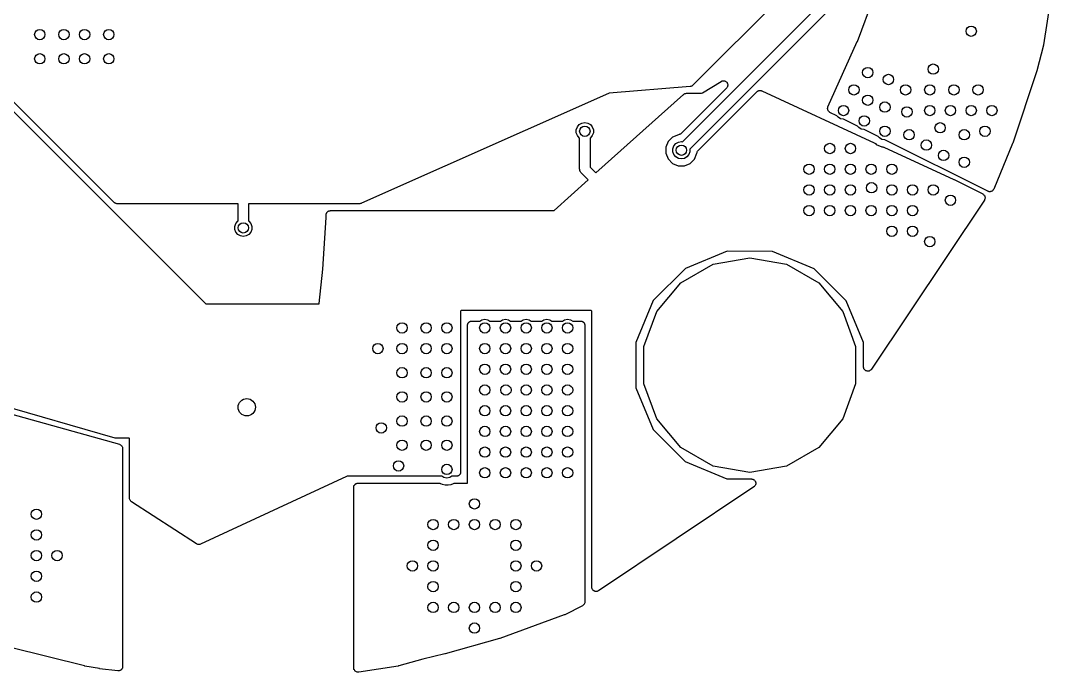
# Model space of a CAD drawing. Extents: x 76 to 124, y -113.7 to -66.
# Drawn here: x 93.65 to 123.87, y -113.68 to -94.8 of the extents above; entities that cross this region are included whole.
import ezdxf

# ---------------------------------------------------------------- set-up
doc = ezdxf.new("R2010")
doc.units = 0
doc.header["$MEASUREMENT"] = 0
doc.layers.add('BLACK', color=7, linetype='CONTINUOUS')

msp = doc.modelspace()

# ---------------------------------------------------------------- linework, layer by layer
at = {"layer": 'Black'}
for p, q in [((117.901, -95.3981), (119.67, -90.6811)), ((123.866, -91.7287), (123.301, -95.4933)), ((117.239, -92.5606), (113.132, -96.6676)), ((112.833, -98.3049), (117.475, -93.6629)), ((117.731, -93.8311), (113.047, -98.515)), ((117.049, -97.2906), (117.899, -95.4018)), ((117.899, -95.4018), (117.901, -95.3981)), ((123.298, -95.5066), (123.104, -96.2441)), ((123.299, -95.4998), (123.298, -95.5066)), ((123.301, -95.4933), (123.299, -95.4998)), ((123.102, -96.2517), (122.404, -98.3487)), ((123.103, -96.2477), (123.102, -96.2517)), ((123.104, -96.2441), (123.103, -96.2477)), ((113.114, -96.6803), (113.097, -96.6925)), ((113.132, -96.668), (113.114, -96.6803)), ((113.132, -96.6676), (113.132, -96.6678)), ((113.132, -96.6678), (113.132, -96.668)), ((113.415, -96.8907), (113.953, -96.5543)), ((113.953, -96.5543), (113.96, -96.5514)), ((113.96, -96.5514), (113.967, -96.547)), ((113.967, -96.547), (113.98, -96.5434)), ((113.98, -96.5434), (113.993, -96.538)), ((113.993, -96.538), (114.001, -96.5378)), ((114.001, -96.5378), (114.008, -96.5358)), ((114.008, -96.5358), (114.023, -96.537)), ((114.023, -96.537), (114.037, -96.5365)), ((114.037, -96.5365), (114.044, -96.5389)), ((114.044, -96.5389), (114.052, -96.5396)), ((114.052, -96.5396), (114.065, -96.5456)), ((114.065, -96.5456), (114.078, -96.5499)), ((114.078, -96.5499), (114.084, -96.5547)), ((114.084, -96.5547), (114.091, -96.5579)), ((114.091, -96.5579), (114.101, -96.5679)), ((114.101, -96.5679), (114.112, -96.5767)), ((114.112, -96.5767), (114.116, -96.5832)), ((114.116, -96.5832), (114.122, -96.5886)), ((114.122, -96.5886), (114.128, -96.6015)), ((114.128, -96.6015), (114.135, -96.6135)), ((114.135, -96.6135), (114.137, -96.621)), ((114.137, -96.621), (114.14, -96.628)), ((114.14, -96.6849), (114.138, -96.6989)), ((114.14, -96.628), (114.141, -96.6421)), ((114.144, -96.6712), (114.14, -96.6849)), ((114.141, -96.6421), (114.144, -96.6559)), ((114.144, -96.6559), (114.143, -96.6636)), ((114.143, -96.6636), (114.144, -96.6712)), ((110.69, -96.9043), (103.524, -100.089)), ((110.32, -99.2082), (112.864, -96.9318)), ((110.71, -96.8991), (110.69, -96.9043)), ((113.054, -96.7038), (110.71, -96.8991)), ((114.108, -96.7487), (112.792, -98.0643)), ((112.864, -96.9318), (112.866, -96.9308)), ((112.866, -96.9308), (112.867, -96.9292)), ((112.867, -96.9292), (112.885, -96.9194)), ((112.885, -96.9194), (112.901, -96.909)), ((112.901, -96.909), (112.903, -96.9085)), ((112.903, -96.9085), (112.905, -96.9075)), ((112.905, -96.9075), (112.924, -96.9041)), ((112.924, -96.9041), (112.944, -96.9001)), ((112.944, -96.9001), (112.946, -96.9003)), ((112.946, -96.9003), (112.948, -96.9)), ((112.948, -96.9), (113.382, -96.9)), ((113.055, -96.7037), (113.054, -96.7038)), ((113.076, -96.6982), (113.055, -96.7038)), ((113.055, -96.7038), (113.055, -96.7037)), ((113.096, -96.6927), (113.076, -96.6982)), ((113.097, -96.6926), (113.096, -96.6927)), ((113.097, -96.6925), (113.097, -96.6926)), ((113.286, -98.558), (114.989, -96.8543)), ((113.382, -96.9), (113.415, -96.8907)), ((114.112, -96.7424), (114.108, -96.7487)), ((114.118, -96.7373), (114.112, -96.7424)), ((114.125, -96.7247), (114.118, -96.7373)), ((114.133, -96.7131), (114.125, -96.7247)), ((114.135, -96.7057), (114.133, -96.7131)), ((114.138, -96.6989), (114.135, -96.7057)), ((114.989, -96.8543), (114.998, -96.8482)), ((114.998, -96.8482), (115.006, -96.8406)), ((115.006, -96.8406), (115.016, -96.8358)), ((115.016, -96.8358), (115.025, -96.8294)), ((115.025, -96.8294), (115.035, -96.8267)), ((115.035, -96.8267), (115.045, -96.8221)), ((115.045, -96.8221), (115.056, -96.8211)), ((115.056, -96.8211), (115.067, -96.8182)), ((115.067, -96.8182), (115.077, -96.8191)), ((115.077, -96.8191), (115.088, -96.8182)), ((115.088, -96.8182), (115.099, -96.821)), ((115.099, -96.821), (115.11, -96.822)), ((115.11, -96.822), (115.12, -96.8265)), ((115.12, -96.8265), (115.13, -96.8292)), ((115.13, -96.8292), (118.386, -98.332)), ((93.2, -97.1893), (99.0107, -103)), ((96.3555, -100.063), (93.3417, -97.0496)), ((117.047, -97.2987), (117.049, -97.2906)), ((117.038, -97.3494), (117.039, -97.341)), ((117.042, -97.3624), (117.038, -97.3494)), ((117.039, -97.3326), (117.042, -97.3196)), ((117.039, -97.341), (117.039, -97.3326)), ((117.042, -97.3196), (117.043, -97.3062)), ((117.043, -97.3758), (117.042, -97.3624)), ((117.043, -97.3062), (117.047, -97.2987)), ((117.047, -97.3834), (117.043, -97.3758)), ((117.049, -97.3916), (117.047, -97.3834)), ((117.056, -97.4028), (117.049, -97.3916)), ((117.062, -97.4149), (117.056, -97.4028)), ((117.068, -97.4208), (117.062, -97.4149)), ((117.072, -97.4278), (117.068, -97.4208)), ((117.083, -97.4358), (117.072, -97.4278)), ((117.093, -97.4452), (117.083, -97.4358)), ((117.101, -97.4487), (117.093, -97.4452)), ((117.107, -97.4537), (117.101, -97.4487)), ((117.306, -97.5528), (117.107, -97.4537)), ((117.339, -97.5922), (117.306, -97.5528)), ((117.414, -97.6358), (117.339, -97.5922)), ((109.753, -97.9564), (109.783, -97.8745)), ((109.783, -97.8745), (109.839, -97.8078)), ((109.839, -97.8078), (109.914, -97.7642)), ((109.914, -97.7642), (110, -97.749)), ((110, -97.749), (110.086, -97.7642)), ((110.086, -97.7642), (110.161, -97.8078)), ((110.161, -97.8078), (110.217, -97.8745)), ((110.217, -97.8745), (110.247, -97.9564)), ((117.5, -97.651), (117.414, -97.6358)), ((117.501, -97.6507), (117.5, -97.651)), ((117.906, -97.8528), (117.501, -97.6507)), ((117.939, -97.8922), (117.906, -97.8528)), ((118.014, -97.9358), (117.939, -97.8922)), ((109.753, -98.0436), (109.753, -97.9564)), ((109.783, -98.1255), (109.753, -98.0436)), ((109.839, -98.1922), (109.783, -98.1255)), ((109.85, -98.1988), (109.839, -98.1922)), ((109.85, -99.1), (109.85, -98.1988)), ((110.161, -98.1922), (110.15, -98.1988)), ((110.15, -98.1988), (110.15, -99.0379)), ((110.217, -98.1255), (110.161, -98.1922)), ((110.247, -98.0436), (110.217, -98.1255)), ((110.247, -97.9564), (110.247, -98.0436)), ((112.546, -98.1691), (112.42, -98.2953)), ((112.713, -98.1003), (112.546, -98.1691)), ((112.715, -98.1004), (112.713, -98.1003)), ((112.73, -98.0962), (112.715, -98.1004)), ((112.746, -98.0934), (112.73, -98.0962)), ((112.751, -98.0906), (112.746, -98.0934)), ((112.757, -98.0892), (112.751, -98.0906)), ((112.77, -98.0799), (112.757, -98.0892)), ((112.784, -98.0717), (112.77, -98.0799)), ((112.788, -98.0675), (112.784, -98.0717)), ((112.792, -98.0643), (112.788, -98.0675)), ((118.1, -97.951), (118.014, -97.9358)), ((118.101, -97.9507), (118.1, -97.951)), ((118.506, -98.1528), (118.101, -97.9507)), ((118.539, -98.1922), (118.506, -98.1528)), ((118.614, -98.2358), (118.539, -98.1922)), ((112.42, -98.2953), (112.351, -98.4603)), ((112.351, -98.4603), (112.351, -98.6389)), ((112.553, -98.5064), (112.583, -98.4245)), ((112.583, -98.4245), (112.639, -98.3578)), ((112.639, -98.3578), (112.714, -98.3142)), ((112.714, -98.3142), (112.8, -98.299)), ((112.8, -98.299), (112.833, -98.3049)), ((118.386, -98.332), (118.386, -98.3322)), ((118.386, -98.3322), (118.387, -98.3323)), ((118.387, -98.3323), (118.404, -98.3445)), ((118.404, -98.3445), (118.422, -98.3568)), ((118.422, -98.3568), (118.422, -98.3571)), ((118.422, -98.3571), (118.422, -98.3572)), ((118.422, -98.3572), (118.445, -98.3804)), ((118.445, -98.3804), (118.61, -98.4489)), ((118.61, -98.4489), (118.612, -98.4489)), ((118.612, -98.4489), (118.617, -98.4498)), ((118.7, -98.251), (118.614, -98.2358)), ((118.617, -98.4498), (118.622, -98.4494)), ((118.622, -98.4494), (118.638, -98.4536)), ((118.638, -98.4536), (118.655, -98.4565)), ((118.655, -98.4565), (118.659, -98.4591)), ((118.659, -98.4591), (118.664, -98.4604)), ((118.664, -98.4604), (120.698, -99.3992)), ((118.701, -98.2507), (118.7, -98.251)), ((121.68, -99.7401), (118.701, -98.2507)), ((122.401, -98.3573), (121.852, -99.6764)), ((122.402, -98.3527), (122.401, -98.3573)), ((122.404, -98.3487), (122.402, -98.3527)), ((112.351, -98.6389), (112.419, -98.804)), ((112.419, -98.804), (112.545, -98.9304)), ((112.553, -98.5936), (112.553, -98.5064)), ((112.583, -98.6755), (112.553, -98.5936)), ((112.639, -98.7422), (112.583, -98.6755)), ((112.714, -98.7858), (112.639, -98.7422)), ((112.8, -98.801), (112.714, -98.7858)), ((112.886, -98.7858), (112.8, -98.801)), ((112.961, -98.7422), (112.886, -98.7858)), ((113.017, -98.6755), (112.961, -98.7422)), ((113.047, -98.5936), (113.017, -98.6755)), ((113.047, -98.515), (113.047, -98.5936)), ((113.054, -98.9309), (113.18, -98.8047)), ((113.18, -98.8047), (113.25, -98.638)), ((113.249, -98.6355), (113.254, -98.6197)), ((113.25, -98.638), (113.249, -98.6355)), ((113.254, -98.6197), (113.256, -98.6036)), ((113.256, -98.6036), (113.259, -98.5989)), ((113.259, -98.5989), (113.261, -98.5936)), ((113.261, -98.5936), (113.27, -98.5802)), ((113.27, -98.5802), (113.278, -98.566)), ((113.278, -98.566), (113.282, -98.5625)), ((113.282, -98.5625), (113.286, -98.558)), ((109.851, -99.1065), (109.85, -99.1)), ((109.851, -99.1131), (109.851, -99.1065)), ((110.15, -99.0379), (110.32, -99.2082)), ((112.545, -98.9304), (112.71, -98.9989)), ((112.71, -98.9989), (112.889, -98.9991)), ((112.889, -98.9991), (113.054, -98.9309)), ((109.108, -100.293), (110.096, -99.4085)), ((109.856, -99.132), (109.851, -99.1131)), ((109.859, -99.1513), (109.856, -99.132)), ((109.862, -99.157), (109.859, -99.1513)), ((109.864, -99.1634), (109.862, -99.157)), ((109.875, -99.1794), (109.864, -99.1634)), ((109.885, -99.1964), (109.875, -99.1794)), ((109.89, -99.2007), (109.885, -99.1964)), ((109.894, -99.2061), (109.89, -99.2007)), ((110.096, -99.4085), (109.894, -99.2061)), ((120.698, -99.3992), (120.7, -99.4003)), ((120.7, -99.4003), (120.702, -99.4009)), ((120.702, -99.4009), (121.535, -99.8173)), ((121.832, -99.7073), (121.828, -99.7129)), ((121.837, -99.7028), (121.832, -99.7073)), ((121.843, -99.6892), (121.837, -99.7028)), ((121.852, -99.6764), (121.843, -99.6892)), ((121.583, -99.9986), (118.308, -104.9)), ((121.535, -99.8173), (121.55, -99.8285)), ((121.55, -99.8285), (121.565, -99.8388)), ((121.565, -99.8388), (121.567, -99.8413)), ((121.567, -99.8413), (121.57, -99.8432)), ((121.57, -99.8432), (121.58, -99.8588)), ((121.58, -99.8588), (121.591, -99.8738)), ((121.59, -99.9815), (121.583, -99.9986)), ((121.599, -99.9648), (121.59, -99.9815)), ((121.591, -99.8738), (121.592, -99.8768)), ((121.592, -99.8768), (121.593, -99.8794)), ((121.593, -99.8794), (121.598, -99.8976)), ((121.598, -99.8976), (121.603, -99.9155)), ((121.6, -99.9588), (121.599, -99.9617)), ((121.599, -99.9617), (121.599, -99.9648)), ((121.601, -99.9402), (121.6, -99.9588)), ((121.604, -99.9216), (121.601, -99.9402)), ((121.603, -99.9155), (121.603, -99.9186)), ((121.603, -99.9186), (121.604, -99.9216)), ((121.695, -99.7444), (121.68, -99.7401)), ((121.709, -99.7503), (121.695, -99.7444)), ((121.715, -99.7506), (121.709, -99.7503)), ((121.722, -99.7525), (121.715, -99.7506)), ((121.737, -99.7516), (121.722, -99.7525)), ((121.752, -99.7523), (121.737, -99.7516)), ((121.759, -99.7503), (121.752, -99.7523)), ((121.765, -99.7499), (121.759, -99.7503)), ((121.779, -99.7438), (121.765, -99.7499)), ((121.794, -99.7393), (121.779, -99.7438)), ((121.799, -99.7353), (121.794, -99.7393)), ((121.805, -99.7326), (121.799, -99.7353)), ((121.816, -99.7222), (121.805, -99.7326)), ((121.828, -99.7129), (121.816, -99.7222)), ((96.36, -100.067), (96.3555, -100.063)), ((96.3635, -100.071), (96.36, -100.067)), ((96.3777, -100.079), (96.3635, -100.071)), ((96.391, -100.088), (96.3777, -100.079)), ((96.3964, -100.09), (96.391, -100.088)), ((96.4011, -100.092), (96.3964, -100.09)), ((96.4172, -100.095), (96.4011, -100.092)), ((96.433, -100.1), (96.4172, -100.095)), ((96.4384, -100.099), (96.433, -100.1)), ((96.4439, -100.1), (96.4384, -100.099)), ((99.95, -100.1), (96.4439, -100.1)), ((99.95, -100.601), (99.95, -100.1)), ((103.473, -100.1), (100.25, -100.1)), ((100.25, -100.1), (100.25, -100.601)), ((102.563, -100.317), (102.573, -100.313)), ((102.573, -100.313), (102.582, -100.308)), ((102.582, -100.308), (102.593, -100.306)), ((102.593, -100.306), (102.603, -100.302)), ((102.603, -100.302), (102.614, -100.302)), ((102.614, -100.302), (102.625, -100.3)), ((102.625, -100.3), (109.087, -100.3)), ((103.478, -100.099), (103.473, -100.1)), ((103.482, -100.1), (103.478, -100.099)), ((103.499, -100.095), (103.482, -100.1)), ((103.516, -100.092), (103.499, -100.095)), ((103.52, -100.09), (103.516, -100.092)), ((103.524, -100.089), (103.52, -100.09)), ((109.087, -100.3), (109.101, -100.297)), ((109.101, -100.297), (109.108, -100.293)), ((99.8827, -100.675), (99.9387, -100.608)), ((99.9387, -100.608), (99.95, -100.601)), ((100.25, -100.601), (100.261, -100.608)), ((100.261, -100.608), (100.317, -100.675)), ((102.4, -101.999), (102.5, -100.502)), ((102.5, -100.425), (102.502, -100.414)), ((102.5, -100.498), (102.5, -100.425)), ((102.5, -100.502), (102.5, -100.498)), ((102.502, -100.403), (102.506, -100.393)), ((102.502, -100.414), (102.502, -100.403)), ((102.506, -100.393), (102.508, -100.382)), ((102.508, -100.382), (102.513, -100.373)), ((102.513, -100.373), (102.517, -100.363)), ((102.517, -100.363), (102.524, -100.354)), ((102.524, -100.354), (102.529, -100.345)), ((102.529, -100.345), (102.538, -100.338)), ((102.538, -100.338), (102.545, -100.329)), ((102.545, -100.329), (102.554, -100.324)), ((102.554, -100.324), (102.563, -100.317)), ((99.8529, -100.756), (99.8827, -100.675)), ((99.8529, -100.844), (99.8529, -100.756)), ((99.8827, -100.925), (99.8529, -100.844)), ((100.317, -100.675), (100.347, -100.756)), ((100.347, -100.844), (100.317, -100.925)), ((100.347, -100.756), (100.347, -100.844)), ((99.9387, -100.992), (99.8827, -100.925)), ((100.014, -101.036), (99.9387, -100.992)), ((100.1, -101.051), (100.014, -101.036)), ((100.186, -101.036), (100.1, -101.051)), ((100.261, -100.992), (100.186, -101.036)), ((100.317, -100.925), (100.261, -100.992)), ((114.127, -101.48), (112.914, -101.982)), ((115.439, -101.482), (114.127, -101.48)), ((116.651, -101.985), (115.439, -101.482)), ((113.716, -101.856), (114.78, -101.668)), ((114.78, -101.668), (115.844, -101.856)), ((102.301, -102.992), (102.4, -102.001)), ((102.4, -102.001), (102.4, -101.999)), ((112.914, -101.982), (111.985, -102.909)), ((112.78, -102.396), (113.716, -101.856)), ((115.844, -101.856), (116.78, -102.396)), ((117.578, -102.914), (116.651, -101.985)), ((112.085, -103.224), (112.78, -102.396)), ((116.78, -102.396), (117.475, -103.224)), ((99.0107, -103), (102.287, -103)), ((102.287, -103), (102.298, -102.998)), ((102.298, -102.998), (102.3, -102.996)), ((102.3, -102.996), (102.301, -102.992)), ((111.985, -102.909), (111.482, -104.121)), ((118.08, -104.127), (117.578, -102.914)), ((106.402, -103.202), (106.4, -103.212)), ((106.4, -103.212), (106.4, -107.875)), ((106.413, -103.2), (106.402, -103.202)), ((110.188, -103.2), (106.413, -103.2)), ((110.198, -103.202), (110.188, -103.2)), ((110.2, -103.213), (110.198, -103.202)), ((110.2, -111.214), (110.2, -103.213)), ((111.715, -104.24), (112.085, -103.224)), ((117.475, -103.224), (117.845, -104.24)), ((106.6, -103.625), (106.602, -103.614)), ((106.6, -108.195), (106.6, -103.625)), ((106.602, -103.603), (106.606, -103.593)), ((106.602, -103.614), (106.602, -103.603)), ((106.606, -103.593), (106.608, -103.582)), ((106.608, -103.582), (106.613, -103.573)), ((106.613, -103.573), (106.617, -103.563)), ((106.617, -103.563), (106.624, -103.554)), ((106.624, -103.554), (106.629, -103.545)), ((106.629, -103.545), (106.638, -103.538)), ((106.638, -103.538), (106.645, -103.529)), ((106.645, -103.529), (106.654, -103.524)), ((106.654, -103.524), (106.663, -103.517)), ((106.663, -103.517), (106.673, -103.513)), ((106.673, -103.513), (106.682, -103.508)), ((106.682, -103.508), (106.693, -103.506)), ((106.693, -103.506), (106.703, -103.502)), ((106.703, -103.502), (106.714, -103.502)), ((106.714, -103.502), (106.725, -103.5)), ((106.725, -103.5), (106.952, -103.5)), ((106.952, -103.5), (107.014, -103.464)), ((107.014, -103.464), (107.1, -103.449)), ((107.1, -103.449), (107.186, -103.464)), ((107.186, -103.464), (107.248, -103.5)), ((107.248, -103.5), (107.552, -103.5)), ((107.552, -103.5), (107.614, -103.464)), ((107.614, -103.464), (107.7, -103.449)), ((107.7, -103.449), (107.786, -103.464)), ((107.786, -103.464), (107.848, -103.5)), ((107.848, -103.5), (108.152, -103.5)), ((108.152, -103.5), (108.214, -103.464)), ((108.214, -103.464), (108.3, -103.449)), ((108.3, -103.449), (108.386, -103.464)), ((108.386, -103.464), (108.448, -103.5)), ((108.448, -103.5), (108.752, -103.5)), ((108.752, -103.5), (108.814, -103.464)), ((108.814, -103.464), (108.9, -103.449)), ((108.9, -103.449), (108.986, -103.464)), ((108.986, -103.464), (109.048, -103.5)), ((109.048, -103.5), (109.352, -103.5)), ((109.352, -103.5), (109.414, -103.464)), ((109.414, -103.464), (109.5, -103.449)), ((109.5, -103.449), (109.586, -103.464)), ((109.586, -103.464), (109.648, -103.5)), ((109.648, -103.5), (109.875, -103.5)), ((109.875, -103.5), (109.886, -103.502)), ((109.886, -103.502), (109.897, -103.502)), ((109.897, -103.502), (109.907, -103.506)), ((109.907, -103.506), (109.918, -103.508)), ((109.918, -103.508), (109.927, -103.513)), ((109.927, -103.513), (109.938, -103.517)), ((109.938, -103.517), (109.946, -103.524)), ((109.946, -103.524), (109.955, -103.529)), ((109.955, -103.529), (109.962, -103.538)), ((109.962, -103.538), (109.971, -103.545)), ((109.971, -103.545), (109.976, -103.554)), ((109.976, -103.554), (109.983, -103.563)), ((109.983, -103.563), (109.987, -103.573)), ((109.987, -103.573), (109.992, -103.582)), ((109.992, -103.582), (109.994, -103.593)), ((109.994, -103.593), (109.998, -103.603)), ((109.998, -103.603), (109.998, -103.614)), ((109.998, -103.614), (110, -103.625)), ((110, -103.625), (110, -111.641)), ((111.482, -104.121), (111.48, -105.433)), ((111.715, -105.32), (111.715, -104.24)), ((117.845, -104.24), (117.845, -105.32)), ((118.079, -104.83), (118.08, -104.127)), ((118.08, -104.837), (118.079, -104.83)), ((118.08, -104.844), (118.08, -104.837)), ((118.084, -104.858), (118.08, -104.844)), ((96.3831, -106.895), (89.812, -105.003)), ((118.086, -104.873), (118.084, -104.858)), ((118.09, -104.879), (118.086, -104.873)), ((118.092, -104.885), (118.09, -104.879)), ((118.101, -104.898), (118.092, -104.885)), ((118.108, -104.91), (118.101, -104.898)), ((118.113, -104.915), (118.108, -104.91)), ((118.118, -104.92), (118.113, -104.915)), ((118.13, -104.929), (118.118, -104.92)), ((118.141, -104.938), (118.13, -104.929)), ((118.148, -104.941), (118.141, -104.938)), ((118.154, -104.945), (118.148, -104.941)), ((118.168, -104.948), (118.154, -104.945)), ((118.182, -104.953), (118.168, -104.948)), ((118.189, -104.953), (118.182, -104.953)), ((118.196, -104.955), (118.189, -104.953)), ((118.211, -104.953), (118.196, -104.955)), ((118.226, -104.953), (118.211, -104.953)), ((118.232, -104.951), (118.226, -104.953)), ((118.239, -104.95), (118.232, -104.951)), ((118.252, -104.944), (118.239, -104.95)), ((118.266, -104.938), (118.252, -104.944)), ((118.272, -104.934), (118.266, -104.938)), ((118.278, -104.931), (118.272, -104.934)), ((118.288, -104.92), (118.278, -104.931)), ((118.3, -104.911), (118.288, -104.92)), ((118.303, -104.905), (118.3, -104.911)), ((118.308, -104.9), (118.303, -104.905)), ((89.8704, -105.22), (96.5086, -107.074)), ((111.48, -105.433), (111.982, -106.646)), ((112.085, -106.336), (111.715, -105.32)), ((117.845, -105.32), (117.475, -106.336)), ((112.78, -107.164), (112.085, -106.336)), ((117.475, -106.336), (116.78, -107.164)), ((111.982, -106.646), (112.909, -107.575)), ((96.4004, -106.897), (96.3831, -106.895)), ((96.4176, -106.9), (96.4004, -106.897)), ((96.7883, -106.9), (96.4176, -106.9)), ((96.7978, -106.902), (96.7883, -106.9)), ((96.8, -106.913), (96.7978, -106.902)), ((96.8, -108.632), (96.8, -106.913)), ((96.5086, -107.074), (96.5228, -107.081)), ((96.5228, -107.081), (96.5375, -107.087)), ((96.5375, -107.087), (96.5422, -107.091)), ((96.5422, -107.091), (96.5478, -107.093)), ((96.5478, -107.093), (96.5588, -107.104)), ((96.5588, -107.104), (96.5708, -107.115)), ((96.5708, -107.115), (96.5738, -107.12)), ((96.5738, -107.12), (96.5782, -107.124)), ((96.5782, -107.124), (96.5846, -107.139)), ((96.5846, -107.139), (96.5925, -107.152)), ((96.5925, -107.152), (96.5935, -107.158)), ((96.5935, -107.158), (96.5961, -107.164)), ((96.5961, -107.164), (96.5973, -107.179)), ((96.5973, -107.179), (96.6, -107.195)), ((96.6, -107.195), (96.6, -113.517)), ((113.716, -107.704), (112.78, -107.164)), ((116.78, -107.164), (115.844, -107.704)), ((112.909, -107.575), (114.121, -108.078)), ((114.78, -107.892), (113.716, -107.704)), ((115.844, -107.704), (114.78, -107.892)), ((103.088, -108.006), (98.8628, -109.971)), ((103.114, -108), (103.088, -108.006)), ((105.852, -108), (103.114, -108)), ((105.914, -108.036), (105.852, -108)), ((106, -108.051), (105.914, -108.036)), ((106.086, -108.036), (106, -108.051)), ((106.148, -108), (106.086, -108.036)), ((106.275, -108), (106.148, -108)), ((106.286, -107.998), (106.275, -108)), ((106.297, -107.998), (106.286, -107.998)), ((106.307, -107.994), (106.297, -107.998)), ((106.318, -107.992), (106.307, -107.994)), ((106.327, -107.987), (106.318, -107.992)), ((106.338, -107.983), (106.327, -107.987)), ((106.346, -107.976), (106.338, -107.983)), ((106.355, -107.971), (106.346, -107.976)), ((106.362, -107.962), (106.355, -107.971)), ((106.371, -107.955), (106.362, -107.962)), ((106.376, -107.946), (106.371, -107.955)), ((106.383, -107.938), (106.376, -107.946)), ((106.387, -107.927), (106.383, -107.938)), ((106.392, -107.918), (106.387, -107.927)), ((106.394, -107.907), (106.392, -107.918)), ((106.398, -107.897), (106.394, -107.907)), ((106.4, -107.875), (106.398, -107.886)), ((106.398, -107.886), (106.398, -107.897)), ((114.121, -108.078), (114.83, -108.079)), ((114.83, -108.079), (114.837, -108.08)), ((114.837, -108.08), (114.844, -108.08)), ((114.844, -108.08), (114.858, -108.084)), ((114.858, -108.084), (114.873, -108.087)), ((114.873, -108.087), (114.879, -108.09)), ((114.879, -108.09), (114.885, -108.092)), ((114.885, -108.092), (114.897, -108.101)), ((114.897, -108.101), (114.91, -108.108)), ((114.91, -108.108), (114.915, -108.114)), ((114.915, -108.114), (114.92, -108.118)), ((114.92, -108.118), (114.929, -108.13)), ((114.929, -108.13), (114.938, -108.142)), ((114.938, -108.142), (114.941, -108.148)), ((114.941, -108.148), (114.944, -108.154)), ((114.944, -108.154), (114.948, -108.168)), ((114.948, -108.168), (114.953, -108.182)), ((103.3, -108.325), (103.302, -108.314)), ((103.3, -113.554), (103.3, -108.325)), ((103.302, -108.303), (103.306, -108.293)), ((103.302, -108.314), (103.302, -108.303)), ((103.306, -108.293), (103.308, -108.282)), ((103.308, -108.282), (103.313, -108.273)), ((103.313, -108.273), (103.317, -108.263)), ((103.317, -108.263), (103.324, -108.254)), ((103.324, -108.254), (103.329, -108.245)), ((103.329, -108.245), (103.338, -108.238)), ((103.338, -108.238), (103.345, -108.229)), ((103.345, -108.229), (103.354, -108.224)), ((103.354, -108.224), (103.363, -108.217)), ((103.363, -108.217), (103.373, -108.213)), ((103.373, -108.213), (103.382, -108.208)), ((103.382, -108.208), (103.393, -108.206)), ((103.393, -108.206), (103.403, -108.202)), ((103.403, -108.202), (103.414, -108.202)), ((103.414, -108.202), (103.425, -108.2)), ((103.425, -108.2), (105.768, -108.2)), ((105.768, -108.2), (105.772, -108.201)), ((105.772, -108.201), (105.776, -108.2)), ((105.776, -108.2), (105.793, -108.204)), ((105.793, -108.204), (105.811, -108.208)), ((105.811, -108.208), (105.814, -108.21)), ((105.814, -108.21), (105.818, -108.21)), ((105.818, -108.21), (105.861, -108.229)), ((105.861, -108.229), (105.947, -108.248)), ((105.947, -108.248), (106.035, -108.25)), ((106.035, -108.25), (106.121, -108.235)), ((106.121, -108.235), (106.189, -108.208)), ((106.189, -108.208), (106.19, -108.208)), ((106.19, -108.208), (106.191, -108.208)), ((106.191, -108.208), (106.211, -108.204)), ((106.211, -108.204), (106.231, -108.2)), ((106.231, -108.2), (106.233, -108.2)), ((106.233, -108.2), (106.234, -108.2)), ((106.234, -108.2), (106.591, -108.2)), ((106.591, -108.2), (106.599, -108.199)), ((106.599, -108.199), (106.6, -108.196)), ((106.6, -108.196), (106.6, -108.195)), ((114.899, -108.308), (110.394, -111.318)), ((114.904, -108.303), (114.899, -108.308)), ((114.91, -108.3), (114.904, -108.303)), ((114.92, -108.288), (114.91, -108.3)), ((114.931, -108.278), (114.92, -108.288)), ((114.934, -108.272), (114.931, -108.278)), ((114.938, -108.267), (114.934, -108.272)), ((114.943, -108.253), (114.938, -108.267)), ((114.95, -108.239), (114.943, -108.253)), ((114.951, -108.232), (114.95, -108.239)), ((114.953, -108.226), (114.951, -108.232)), ((114.953, -108.182), (114.953, -108.189)), ((114.953, -108.189), (114.955, -108.196)), ((114.955, -108.196), (114.953, -108.211)), ((114.953, -108.211), (114.953, -108.226)), ((96.8032, -108.65), (96.8, -108.632)), ((96.8054, -108.669), (96.8032, -108.65)), ((96.807, -108.672), (96.8054, -108.669)), ((96.8075, -108.675), (96.807, -108.672)), ((96.8168, -108.691), (96.8075, -108.675)), ((96.8251, -108.707), (96.8168, -108.691)), ((96.8276, -108.71), (96.8251, -108.707)), ((96.8292, -108.713), (96.8276, -108.71)), ((96.8434, -108.724), (96.8292, -108.713)), ((96.8569, -108.737), (96.8434, -108.724)), ((98.7419, -109.962), (96.8569, -108.737)), ((98.7599, -109.97), (98.7419, -109.962)), ((98.7776, -109.978), (98.7599, -109.97)), ((98.7798, -109.978), (98.7776, -109.978)), ((98.7819, -109.979), (98.7798, -109.978)), ((98.8014, -109.98), (98.7819, -109.979)), ((98.8208, -109.982), (98.8014, -109.98)), ((98.823, -109.981), (98.8208, -109.982)), ((98.8252, -109.982), (98.823, -109.981)), ((98.8439, -109.976), (98.8252, -109.982)), ((98.8628, -109.971), (98.8439, -109.976)), ((110.201, -111.218), (110.2, -111.214)), ((110.2, -111.222), (110.201, -111.218)), ((110.204, -111.24), (110.2, -111.222)), ((110.208, -111.257), (110.204, -111.24)), ((110.21, -111.261), (110.208, -111.257)), ((110.211, -111.265), (110.21, -111.261)), ((110.22, -111.279), (110.211, -111.265)), ((110.229, -111.295), (110.22, -111.279)), ((110.232, -111.297), (110.229, -111.295)), ((110.235, -111.301), (110.232, -111.297)), ((110.249, -111.311), (110.235, -111.301)), ((110.263, -111.322), (110.249, -111.311)), ((110.266, -111.324), (110.263, -111.322)), ((110.27, -111.326), (110.266, -111.324)), ((110.287, -111.331), (110.27, -111.326)), ((110.303, -111.337), (110.287, -111.331)), ((110.307, -111.337), (110.303, -111.337)), ((110.311, -111.338), (110.307, -111.337)), ((110.329, -111.337), (110.311, -111.338)), ((110.347, -111.337), (110.329, -111.337)), ((110.351, -111.336), (110.347, -111.337)), ((110.355, -111.336), (110.351, -111.336)), ((110.371, -111.329), (110.355, -111.336)), ((110.388, -111.322), (110.371, -111.329)), ((110.391, -111.32), (110.388, -111.322)), ((110.394, -111.318), (110.391, -111.32)), ((109.931, -111.753), (109.416, -112.013)), ((109.934, -111.751), (109.931, -111.753)), ((109.938, -111.75), (109.934, -111.751)), ((109.951, -111.738), (109.938, -111.75)), ((109.966, -111.727), (109.951, -111.738)), ((109.968, -111.724), (109.966, -111.727)), ((109.971, -111.722), (109.968, -111.724)), ((109.98, -111.706), (109.971, -111.722)), ((109.99, -111.691), (109.98, -111.706)), ((109.991, -111.687), (109.99, -111.691)), ((109.992, -111.684), (109.991, -111.687)), ((109.996, -111.666), (109.992, -111.684)), ((110, -111.648), (109.996, -111.666)), ((110, -111.641), (109.999, -111.645)), ((109.999, -111.645), (110, -111.648)), ((109.403, -112.019), (107.535, -112.704)), ((109.409, -112.015), (109.403, -112.019)), ((109.416, -112.013), (109.409, -112.015)), ((107.535, -112.704), (107.53, -112.705)), ((95.496, -113.499), (93.3457, -112.961)), ((107.525, -112.707), (105.947, -113.148)), ((107.53, -112.705), (107.525, -112.707)), ((105.299, -113.3), (104.608, -113.498)), ((105.301, -113.3), (105.299, -113.3)), ((105.942, -113.149), (105.301, -113.3)), ((105.944, -113.148), (105.942, -113.149)), ((105.947, -113.148), (105.944, -113.148)), ((95.5001, -113.499), (95.496, -113.499)), ((95.504, -113.501), (95.5001, -113.499)), ((95.9259, -113.577), (95.504, -113.501)), ((95.9298, -113.577), (95.9259, -113.577)), ((95.9335, -113.579), (95.9298, -113.577)), ((96.4602, -113.641), (95.9335, -113.579)), ((96.5568, -113.609), (96.5434, -113.622)), ((96.5708, -113.598), (96.5568, -113.609)), ((96.5725, -113.595), (96.5708, -113.598)), ((96.5751, -113.592), (96.5725, -113.595)), ((96.5833, -113.576), (96.5751, -113.592)), ((96.5925, -113.56), (96.5833, -113.576)), ((96.5931, -113.557), (96.5925, -113.56)), ((96.5947, -113.553), (96.5931, -113.557)), ((96.5968, -113.535), (96.5947, -113.553)), ((96.6, -113.517), (96.5968, -113.535)), ((103.304, -113.574), (103.3, -113.554)), ((103.307, -113.594), (103.304, -113.574)), ((103.307, -113.596), (103.307, -113.594)), ((103.308, -113.597), (103.307, -113.596)), ((103.318, -113.615), (103.308, -113.597)), ((104.592, -113.501), (103.444, -113.678)), ((104.6, -113.499), (104.592, -113.501)), ((104.608, -113.498), (104.6, -113.499)), ((96.4784, -113.64), (96.4602, -113.641)), ((96.4967, -113.64), (96.4784, -113.64)), ((96.5, -113.639), (96.4967, -113.64)), ((96.5035, -113.639), (96.5, -113.639)), ((96.5203, -113.632), (96.5035, -113.639)), ((96.5375, -113.626), (96.5203, -113.632)), ((96.5402, -113.623), (96.5375, -113.626)), ((96.5434, -113.622), (96.5402, -113.623)), ((103.328, -113.633), (103.318, -113.615)), ((103.329, -113.633), (103.328, -113.633)), ((103.329, -113.635), (103.329, -113.633)), ((103.345, -113.648), (103.329, -113.635)), ((103.36, -113.661), (103.345, -113.648)), ((103.361, -113.662), (103.36, -113.661)), ((103.363, -113.663), (103.361, -113.662)), ((103.382, -113.67), (103.363, -113.663)), ((103.401, -113.677), (103.382, -113.67)), ((103.402, -113.677), (103.401, -113.677)), ((103.403, -113.677), (103.402, -113.677)), ((103.424, -113.677), (103.403, -113.677)), ((103.444, -113.678), (103.424, -113.677))]:
    msp.add_line(p, q, dxfattribs=at)
for centre, radius in [((94.2, -95.2), 0.15), ((94.9, -95.2), 0.15), ((95.5, -95.2), 0.15), ((96.2, -95.2), 0.15), ((121.2, -95.1), 0.15), ((94.2, -95.9), 0.15), ((94.9, -95.9), 0.15), ((95.5, -95.9), 0.15), ((96.2, -95.9), 0.15), ((120.1, -96.2), 0.15), ((118.2, -96.3), 0.15), ((118.8, -96.5), 0.15), ((117.8, -96.8), 0.15), ((119.3, -96.8), 0.15), ((120, -96.8), 0.15), ((120.7, -96.8), 0.15), ((121.4, -96.8), 0.15), ((118.2, -97.1), 0.15), ((117.5, -97.4), 0.15), ((118.7, -97.3), 0.15), ((119.337, -97.4392), 0.15), ((120, -97.4), 0.15), ((120.6, -97.4), 0.15), ((121.2, -97.4), 0.15), ((121.8, -97.4), 0.15), ((118.1, -97.7), 0.15), ((110, -98), 0.15), ((118.7, -98), 0.15), ((120.3, -97.9), 0.15), ((121.6, -98), 0.15), ((119.4, -98.1), 0.15), ((121, -98.1), 0.15), ((112.8, -98.55), 0.15), ((117.1, -98.5), 0.15), ((117.7, -98.5), 0.15), ((119.9, -98.4), 0.15), ((120.4, -98.7), 0.15), ((121, -98.9), 0.15), ((116.5, -99.1), 0.15), ((117.1, -99.1), 0.15), ((117.7, -99.1), 0.15), ((118.3, -99.1), 0.15), ((118.9, -99.1), 0.15), ((116.5, -99.7), 0.15), ((117.1, -99.7), 0.15), ((117.7, -99.7), 0.15), ((118.313, -99.637), 0.15), ((118.9, -99.7), 0.15), ((119.5, -99.7), 0.15), ((120.1, -99.7), 0.15), ((120.6, -100), 0.15), ((116.5, -100.3), 0.15), ((117.1, -100.3), 0.15), ((117.7, -100.3), 0.15), ((118.3, -100.3), 0.15), ((118.9, -100.3), 0.15), ((119.5, -100.3), 0.15), ((100.1, -100.8), 0.15), ((118.9, -100.9), 0.15), ((119.5, -100.9), 0.15), ((120, -101.2), 0.15), ((104.7, -103.7), 0.15), ((105.4, -103.7), 0.15), ((106, -103.7), 0.15), ((107.1, -103.7), 0.15), ((107.7, -103.7), 0.15), ((108.3, -103.7), 0.15), ((108.9, -103.7), 0.15), ((109.5, -103.7), 0.15), ((104, -104.3), 0.15), ((104.7, -104.3), 0.15), ((105.4, -104.3), 0.15), ((106, -104.3), 0.15), ((107.1, -104.3), 0.15), ((107.7, -104.3), 0.15), ((108.3, -104.3), 0.15), ((108.9, -104.3), 0.15), ((109.5, -104.3), 0.15), ((107.1, -104.9), 0.15), ((107.7, -104.9), 0.15), ((108.3, -104.9), 0.15), ((108.9, -104.9), 0.15), ((109.5, -104.9), 0.15), ((104.7, -105), 0.15), ((105.4, -105), 0.15), ((106, -105), 0.15), ((107.1, -105.5), 0.15), ((107.713, -105.5), 0.15), ((108.3, -105.5), 0.15), ((108.9, -105.5), 0.15), ((109.5, -105.5), 0.15), ((100.2, -106), 0.25), ((104.7, -105.7), 0.15), ((105.4, -105.7), 0.15), ((106, -105.7), 0.15), ((107.1, -106.1), 0.15), ((107.7, -106.1), 0.15), ((108.3, -106.1), 0.15), ((108.9, -106.1), 0.15), ((109.5, -106.1), 0.15), ((104.7, -106.4), 0.15), ((105.4, -106.4), 0.15), ((106, -106.4), 0.15), ((104.1, -106.6), 0.15), ((107.1, -106.7), 0.15), ((107.7, -106.7), 0.15), ((108.3, -106.7), 0.15), ((108.9, -106.7), 0.15), ((109.5, -106.7), 0.15), ((104.7, -107.1), 0.15), ((105.4, -107.1), 0.15), ((106, -107.1), 0.15), ((107.1, -107.3), 0.15), ((107.7, -107.3), 0.15), ((108.3, -107.3), 0.15), ((108.9, -107.3), 0.15), ((109.5, -107.3), 0.15), ((104.6, -107.7), 0.15), ((106, -107.8), 0.15), ((107.1, -107.9), 0.15), ((107.7, -107.9), 0.15), ((108.3, -107.9), 0.15), ((108.9, -107.9), 0.15), ((109.5, -107.9), 0.15), ((106.8, -108.8), 0.15), ((94.1, -109.1), 0.15), ((105.6, -109.4), 0.15), ((106.2, -109.4), 0.15), ((106.8, -109.4), 0.15), ((107.4, -109.4), 0.15), ((108, -109.4), 0.15), ((94.1, -109.7), 0.15), ((105.6, -110), 0.15), ((108, -110), 0.15), ((94.1, -110.3), 0.15), ((94.7, -110.3), 0.15), ((105, -110.6), 0.15), ((105.6, -110.6), 0.15), ((108, -110.6), 0.15), ((108.6, -110.6), 0.15), ((94.1, -110.9), 0.15), ((105.6, -111.2), 0.15), ((108, -111.2), 0.15), ((94.1, -111.5), 0.15), ((105.6, -111.8), 0.15), ((106.2, -111.8), 0.15), ((106.8, -111.8), 0.15), ((107.4, -111.8), 0.15), ((108, -111.8), 0.15), ((106.8, -112.4), 0.15)]:
    msp.add_circle(centre, radius, dxfattribs=at)

doc.saveas('drawing.dxf')
